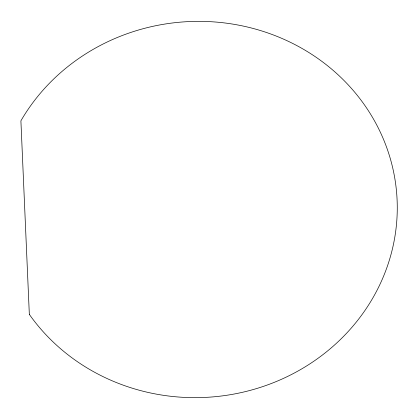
<?xml version="1.0" encoding="UTF-8"?>
<svg xmlns="http://www.w3.org/2000/svg" width="418" height="418" viewBox="0 0 418 418"><rect width="100%" height="100%" fill="white"/><g stroke="black" fill="none" stroke-linecap="round" stroke-linejoin="round"><path stroke-width="0.63" d="M29.333 314.388L20.9 120.818A200.53 188.074 -4.2 0 1 320.204 60.155A200.53 188.074 -4.2 0 1 332.681 346.637A200.53 188.074 -4.2 0 1 29.333 314.388"/></g></svg>
